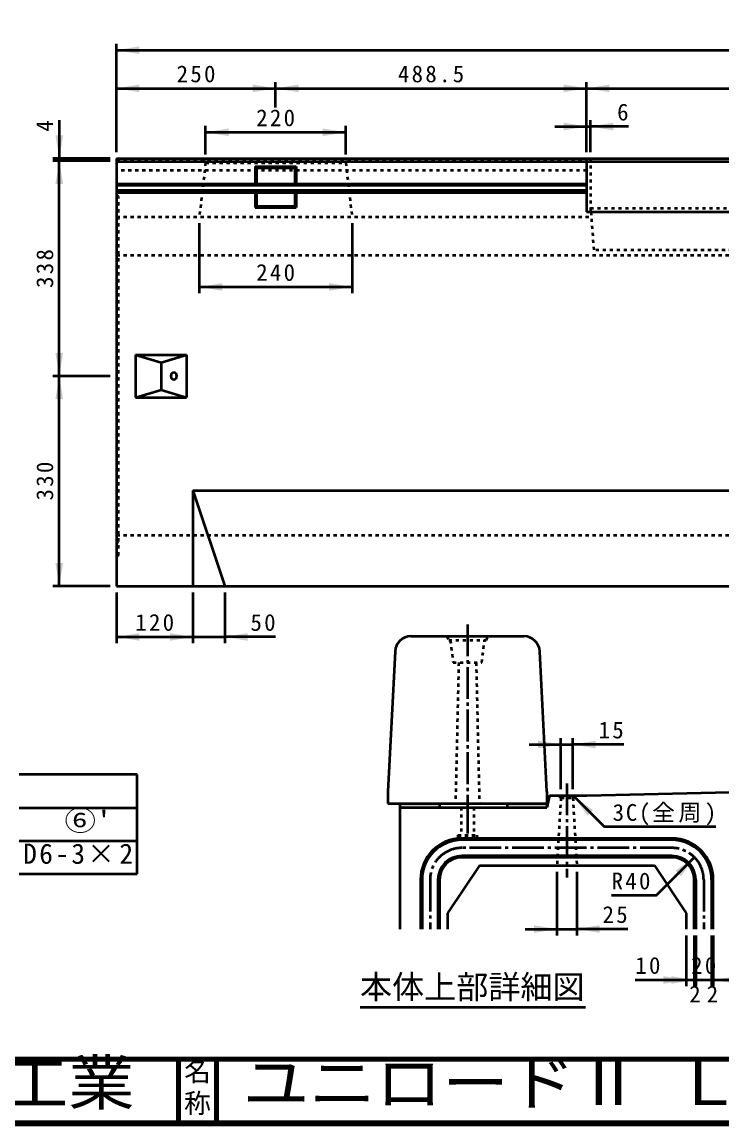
# Model space of a CAD drawing. Units: millimetres, scale not verified. Extents: x 100 to 4105, y 100 to 2870.
# Drawn here: x 1764 to 2864, y 100 to 1835 of the extents above; entities that cross this region are included whole.
import ezdxf
from ezdxf.enums import TextEntityAlignment as Align

# ---------------------------------------------------------------- set-up
doc = ezdxf.new("R2010")
doc.units = ezdxf.units.MM
doc.header["$LTSCALE"] = 5
doc.linetypes.add('USER1', pattern=[2.2, 1, -1.2])
doc.linetypes.add('USER3', pattern=[13.4, 10, -1.2, 1, -1.2])
doc.layers.add('V-nasSTD', color=7, linetype='Continuous', lineweight=50)
doc.styles.add('ＭＳ ゴシック', font='')
doc.styles.get('ＭＳ ゴシック').set_extended_font_data('MS Gothic')

msp = doc.modelspace()

# ---------------------------------------------------------------- hatches: boundary and pattern name
at = {"layer": 'V-nasSTD'}
for points in [[(1948.806, 1796.4), (1912.806, 1790.4), (1948.806, 1784.4)], [(1948.806, 1736.4), (1912.806, 1730.4), (1948.806, 1724.4)], [(2126.806, 1724.4), (2162.806, 1730.4), (2126.806, 1736.4)], [(2198.806, 1736.4), (2162.806, 1730.4), (2198.806, 1724.4)], [(2615.306, 1724.4), (2651.306, 1730.4), (2615.306, 1736.4)], [(2687.306, 1736.4), (2651.306, 1730.4), (2687.306, 1724.4)], [(2088.806, 1667.4), (2052.806, 1661.4), (2088.806, 1655.4)], [(2236.806, 1655.4), (2272.806, 1661.4), (2236.806, 1667.4)], [(2615.306, 1664.4), (2651.306, 1670.4), (2615.306, 1676.4)], [(2693.306, 1676.4), (2657.306, 1670.4), (2693.306, 1664.4)], [(1816.806, 1656.4), (1822.806, 1620.4), (1828.806, 1656.4)], [(1828.806, 1580.4), (1822.806, 1616.4), (1816.806, 1580.4)], [(2078.806, 1424.4), (2042.806, 1418.4), (2078.806, 1412.4)], [(2246.806, 1412.4), (2282.806, 1418.4), (2246.806, 1424.4)], [(1816.806, 1314.4), (1822.806, 1278.4), (1828.806, 1314.4)], [(1828.806, 1242.4), (1822.806, 1278.4), (1816.806, 1242.4)], [(1816.806, 984.4), (1822.806, 948.4), (1828.806, 984.4)], [(1948.806, 874.4), (1912.806, 868.4), (1948.806, 862.4)], [(1996.806, 862.4), (2032.806, 868.4), (1996.806, 874.4)], [(2118.806, 874.4), (2082.806, 868.4), (2118.806, 862.4)], [(2574.961, 693.376), (2610.961, 699.376), (2574.961, 705.376)], [(2665.711, 705.376), (2629.711, 699.376), (2665.711, 693.376)], [(2661.285, 596.288), (2631.586, 617.501), (2652.799, 587.803)], [(2420.336, 600.626), (2420.336, 606.876), (2357.836, 606.876), (2357.836, 600.626)], [(2589.086, 600.626), (2589.086, 606.876), (2526.586, 606.876), (2526.586, 600.626)], [(2799.478, 492.533), (2820.691, 522.231), (2790.993, 501.018)], [(2568.711, 403.376), (2604.711, 409.376), (2568.711, 415.376)], [(2671.961, 415.376), (2635.961, 409.376), (2671.961, 403.376)], [(2771.836, 323.376), (2807.836, 329.376), (2771.836, 335.376)], [(2784.336, 323.376), (2820.336, 329.376), (2784.336, 335.376)], [(2886.336, 335.376), (2850.336, 329.376), (2886.336, 323.376)]]:
    msp.add_hatch(color=256, dxfattribs=at).paths.add_polyline_path(points)

# ---------------------------------------------------------------- linework, layer by layer
for p, q in [((1912.806, 1630.4), (1912.806, 1800.4)), ((1912.806, 1790.4), (3912.806, 1790.4)), ((2162.806, 1700.4), (2162.806, 1740.4)), ((2651.306, 1630.4), (2651.306, 1740.4)), ((1912.806, 1730.4), (2162.806, 1730.4)), ((2162.806, 1730.4), (2651.306, 1730.4)), ((2651.306, 1730.4), (3174.306, 1730.4)), ((1822.806, 1680.4), (1822.806, 1620.4)), ((2052.806, 1626.4), (2052.806, 1671.4)), ((2272.806, 1626.4), (2272.806, 1671.4)), ((2601.306, 1670.4), (2651.306, 1670.4)), ((2651.306, 1670.4), (2657.306, 1670.4)), ((2657.306, 1630.4), (2657.306, 1680.4)), ((2717.306, 1670.4), (2657.306, 1670.4)), ((2052.806, 1661.4), (2272.806, 1661.4)), ((1902.806, 1620.4), (1812.806, 1620.4)), ((1902.806, 1616.4), (1812.806, 1616.4)), ((1822.806, 1616.4), (1822.806, 1620.4)), ((1822.806, 1278.4), (1822.806, 1616.4)), ((1912.806, 1620.4), (1912.806, 948.4)), ((1912.806, 1620.4), (3912.806, 1620.4)), ((1912.806, 1615.4), (2651.306, 1615.4)), ((2651.306, 1620.4), (2651.306, 1536.4)), ((2651.306, 1620.4), (3174.306, 1620.4)), ((2651.306, 1615.4), (2912.806, 1615.4)), ((2130.506, 1607.7), (2195.106, 1607.7)), ((2130.506, 1607.7), (2132.806, 1605.4)), ((2130.506, 1607.7), (2130.506, 1580.415)), ((2132.806, 1605.4), (2192.806, 1605.4)), ((2132.806, 1605.4), (2132.806, 1580.415)), ((2192.806, 1605.4), (2195.106, 1607.7)), ((2192.806, 1605.4), (2192.806, 1580.415)), ((2195.106, 1607.7), (2195.106, 1580.415)), ((1912.806, 1580.415), (2651.306, 1580.415)), ((1912.806, 1578.4), (2651.306, 1578.4)), ((1912.806, 1570.4), (2651.306, 1570.4)), ((1912.806, 1567.042), (2651.306, 1567.042)), ((2130.506, 1567.042), (2130.506, 1543.1)), ((2132.806, 1567.042), (2132.806, 1545.4)), ((2192.806, 1567.042), (2192.806, 1545.4)), ((2195.106, 1567.042), (2195.106, 1543.1)), ((2130.506, 1543.1), (2132.806, 1545.4)), ((2132.806, 1545.4), (2192.806, 1545.4)), ((2192.806, 1545.4), (2195.106, 1543.1)), ((2130.506, 1543.1), (2195.106, 1543.1)), ((2651.306, 1536.4), (3174.306, 1536.4)), ((2042.806, 1518.4), (2042.806, 1408.4)), ((2282.806, 1518.4), (2282.806, 1408.4)), ((2042.806, 1418.4), (2282.806, 1418.4)), ((1942.806, 1311.9), (1942.806, 1244.9)), ((1942.806, 1311.9), (2022.806, 1311.9)), ((1942.806, 1311.9), (1982.806, 1299.9)), ((1982.806, 1299.9), (2022.806, 1311.9)), ((2022.806, 1311.9), (2022.806, 1244.9)), ((1982.806, 1299.9), (1982.806, 1256.9)), ((1902.806, 1278.4), (1812.806, 1278.4)), ((1822.806, 948.4), (1822.806, 1278.4)), ((1942.806, 1244.9), (1982.806, 1256.9)), ((1982.806, 1256.9), (2022.806, 1244.9)), ((1942.806, 1244.9), (2022.806, 1244.9)), ((2032.806, 1098.4), (2032.806, 948.4)), ((2032.806, 1098.4), (2082.806, 948.4)), ((2032.806, 1098.4), (2912.806, 1098.4)), ((1902.806, 948.4), (1812.806, 948.4)), ((1912.806, 948.4), (3912.806, 948.4)), ((1912.806, 938.4), (1912.806, 858.4)), ((2032.806, 938.4), (2032.806, 858.4)), ((2082.806, 938.4), (2082.806, 858.4)), ((1912.806, 868.4), (2032.806, 868.4)), ((2032.806, 868.4), (2082.806, 868.4)), ((2162.806, 868.4), (2082.806, 868.4)), ((2375.337, 869.376), (2552.835, 869.376)), ((2350.37, 845.657), (2339.086, 625.626)), ((2589.086, 625.626), (2577.802, 845.657)), ((2560.961, 699.376), (2610.961, 699.376)), ((2610.961, 629.376), (2610.961, 709.376)), ((2610.961, 699.376), (2629.711, 699.376)), ((2629.711, 629.376), (2629.711, 709.376)), ((2709.711, 699.376), (2629.711, 699.376)), ((1945, 652), (1760, 652)), ((1945, 600), (1945, 652)), ((2339.086, 625.626), (2339.086, 606.876)), ((2589.086, 625.626), (2589.086, 606.876)), ((2592.836, 619.376), (2589.086, 600.626)), ((2592.836, 619.376), (2651.586, 619.376)), ((2631.586, 617.501), (2679.297, 569.79)), ((2651.586, 619.376), (2876.586, 624.376)), ((1760, 600), (1945, 600)), ((1945, 548), (1945, 600)), ((2339.086, 606.876), (2589.086, 606.876)), ((2357.836, 606.876), (2357.836, 600.626)), ((2357.836, 600.626), (2589.086, 600.626)), ((2357.836, 600.626), (2357.836, 409.376)), ((2420.336, 606.876), (2420.336, 600.626)), ((2526.586, 606.876), (2526.586, 600.626)), ((2589.086, 606.876), (2589.086, 600.626)), ((2854.297, 569.79), (2679.297, 569.79)), ((1760, 548), (1945, 548)), ((1945, 496), (1945, 548)), ((2785.336, 551.876), (2455.336, 551.876)), ((2785.336, 549.376), (2455.336, 549.376)), ((2785.336, 524.376), (2455.336, 524.376)), ((2785.336, 521.876), (2455.336, 521.876)), ((2760.587, 462.127), (2820.691, 522.231)), ((2482.836, 509.376), (2432.836, 434.376)), ((2482.836, 509.376), (2757.836, 509.376)), ((2757.836, 509.376), (2807.836, 434.376)), ((1760, 496), (1945, 496)), ((2390.336, 486.876), (2390.336, 409.376)), ((2392.836, 486.876), (2392.836, 409.376)), ((2417.836, 486.876), (2417.836, 409.376)), ((2420.336, 486.876), (2420.336, 409.376)), ((2604.711, 499.376), (2604.711, 399.376)), ((2635.961, 499.376), (2635.961, 399.376)), ((2820.336, 409.376), (2820.336, 486.876)), ((2822.836, 486.876), (2822.836, 409.376)), ((2847.836, 486.876), (2847.836, 409.376)), ((2850.336, 409.376), (2850.336, 486.876)), ((2760.587, 462.127), (2690.587, 462.127)), ((2432.836, 434.376), (2432.836, 409.376)), ((2807.836, 434.376), (2807.836, 409.376)), ((2554.711, 409.376), (2604.711, 409.376)), ((2604.711, 409.376), (2635.961, 409.376)), ((2715.961, 409.376), (2635.961, 409.376)), ((2807.836, 399.376), (2807.836, 319.376)), ((2820.336, 399.376), (2820.336, 319.376)), ((2822.836, 399.376), (2822.836, 319.376)), ((2847.836, 399.376), (2847.836, 319.376)), ((2850.336, 399.376), (2850.336, 319.376)), ((2727.836, 329.376), (2807.836, 329.376)), ((2807.836, 329.376), (2820.336, 329.376)), ((2820.336, 329.376), (2822.836, 329.376)), ((2822.836, 329.376), (2847.836, 329.376)), ((2847.836, 329.376), (2850.336, 329.376)), ((2850.336, 329.376), (2882.836, 329.376)), ((2295.368, 286.542), (2649.377, 286.542))]:
    msp.add_line(p, q, dxfattribs=at)
at = {"layer": 'V-nasSTD', "linetype": 'USER1'}
for p, q in [((1912.806, 1616.4), (2651.306, 1616.4)), ((2052.806, 1613.4), (2042.806, 1528.4)), ((2052.806, 1613.4), (2049.806, 1616.4)), ((2052.806, 1613.4), (2272.806, 1613.4)), ((2272.806, 1613.4), (2275.806, 1616.4)), ((2272.806, 1613.4), (2282.806, 1528.4)), ((2657.306, 1620.4), (2657.306, 1536.4)), ((2651.306, 1601.4), (1912.806, 1601.4)), ((1915.806, 1560.4), (1912.806, 1562.4)), ((1915.806, 996.4), (1915.806, 1560.4)), ((1912.806, 1538.4), (1915.806, 1540.4)), ((1912.806, 1528.4), (2658.612, 1528.4)), ((2657.306, 1542.4), (2912.806, 1542.4)), ((2658.005, 1536.4), (2662.565, 1476.289)), ((2912.806, 1476.289), (2662.565, 1476.289)), ((1912.806, 1468.4), (2912.806, 1468.4)), ((1912.806, 1028.4), (2912.806, 1028.4)), ((1912.806, 1018.4), (1915.806, 1016.4)), ((1915.806, 996.4), (1912.806, 994.4)), ((2431.586, 869.376), (2434.711, 863.126)), ((2493.461, 863.126), (2496.586, 869.376)), ((2434.711, 863.126), (2493.461, 863.126)), ((2437.211, 863.126), (2441.586, 828.126)), ((2486.586, 828.126), (2490.961, 863.126)), ((2441.586, 828.126), (2486.586, 828.126)), ((2450.336, 828.126), (2445.336, 606.876)), ((2477.836, 828.126), (2482.836, 606.876)), ((2610.961, 615.626), (2604.711, 509.376)), ((2610.961, 615.626), (2607.211, 619.376)), ((2610.961, 615.626), (2629.711, 615.626)), ((2629.711, 615.626), (2633.461, 619.376)), ((2629.711, 615.626), (2635.961, 509.376)), ((2454.086, 600.626), (2454.086, 556.876)), ((2474.086, 600.626), (2474.086, 556.876)), ((2449.086, 556.876), (2479.086, 556.876)), ((2449.086, 556.876), (2449.086, 553.126)), ((2479.086, 556.876), (2479.086, 553.126)), ((2449.086, 553.126), (2479.086, 553.126))]:
    msp.add_line(p, q, dxfattribs=at)
at = {"layer": 'V-nasSTD', "linetype": 'USER3'}
for p, q in [((2464.086, 888.126), (2464.086, 588.126)), ((2620.336, 638.126), (2620.336, 490.626)), ((2464.086, 609.376), (2464.086, 553.126)), ((2785.336, 536.876), (2455.336, 536.876)), ((2405.336, 486.876), (2405.336, 409.376)), ((2835.336, 486.876), (2835.336, 409.376))]:
    msp.add_line(p, q, dxfattribs=at)
at = {"layer": 'V-nasSTD', "lineweight": 100}
for p, q in [((105, 205), (4100, 205)), ((2010, 205), (2010, 105)), ((2070, 205), (2070, 105)), ((105, 105), (4100, 105))]:
    msp.add_line(p, q, dxfattribs=at)
at = {"layer": 'V-nasSTD', "lineweight": 13}
msp.add_lwpolyline([(100, 100), (100, 2870), (4105, 2870), (4105, 100)], close=True, dxfattribs=at)
at = {"layer": 'V-nasSTD'}
for centre, radius, start, end in [((2375.337, 844.376), 25, 90, 177.06433), ((2552.835, 844.376), 25, 2.93567, 90), ((2455.336, 486.876), 65, 90, 180), ((2455.336, 486.876), 62.5, 90, 180), ((2785.336, 486.876), 65, 0, 90), ((2785.336, 486.876), 62.5, 0, 90), ((2455.336, 486.876), 37.5, 90, 180), ((2455.336, 486.876), 35, 90, 180), ((2785.336, 486.876), 37.5, 0, 90), ((2785.336, 486.876), 35, 0, 90)]:
    msp.add_arc(centre, radius, start, end, dxfattribs=at)
at = {"layer": 'V-nasSTD', "linetype": 'USER3'}
for centre, start, end in [((2455.336, 486.876), 90, 180), ((2785.336, 486.876), 0, 90)]:
    msp.add_arc(centre, 50, start, end, dxfattribs=at)
at = {"layer": 'V-nasSTD'}
msp.add_ellipse((2002.806, 1278.4), major_axis=(0, 6), ratio=0.707107, dxfattribs=at)

# ---------------------------------------------------------------- texts
at = {"layer": 'V-nasSTD', "style": 'ＭＳ ゴシック'}
for s, height, p in [('6', 26.39, (2699.306, 1706.4)), ('本体上部詳細図', 36.95, (2295.368, 336.942)), ('2', 26.39, (2812.586, 320.376)), ('2', 26.39, (2840.086, 320.376)), ('名', 30.79, (2018.982, 200.999)), ('称', 30.79, (2018.976, 151.01))]:
    msp.add_text(s, height=height, dxfattribs=at).set_placement(p, align=Align.TOP_LEFT)
msp.add_text('4', height=26.39, rotation=90, dxfattribs=at).set_placement((1786.806, 1662.4), align=Align.TOP_LEFT)
for s, height, width, p in [("⑥'", 31.67, 1.15, (1830.9, 595.6)), ('株式会社船生コンクリート工業', 69.65, 1.1, (478.279, 202.55)), ('ユニロードⅡ Ｌ集水', 69.65, 1.1, (2111, 202.47))]:
    msp.add_text(s, height=height, dxfattribs=dict(at, width=width)).set_placement(p, align=Align.TOP_LEFT)
at = {"layer": 'V-nasSTD', "attachment_point": 1, "style": 'ＭＳ ゴシック'}
for s, insert, char_height in [('\\T1.2;250', (2007.206, 1766.4), 26.39), ('\\T1.2;488.5', (2354.856, 1766.4), 26.39), ('\\T1.2;220', (2132.206, 1697.4), 26.39), ('\\T1.2;240', (2132.206, 1454.4), 26.39), ('\\T1.2;120', (1942.206, 904.4), 26.39), ('\\T1.2;50', (2123.206, 904.397), 26.39), ('\\T1.2;15', (2670.111, 735.376), 26.39), ('\\T1.15;3C(全周)', (2692.297, 605.79), 26.39), ('\\T1.17;D6-3×2', (1766.1, 543.6), 31.67), ('\\T1.2;R40', (2690.587, 498.127), 26.39), ('\\T1.2;25', (2676.361, 445.376), 26.39), ('\\T1.2;10', (2727.836, 365.376), 26.39), ('\\T1.2;20', (2815.536, 365.376), 26.39)]:
    msp.add_mtext(s, dxfattribs=dict(at, insert=insert, char_height=char_height))
at = {"layer": 'V-nasSTD', "char_height": 26.39, "attachment_point": 1, "rotation": 90, "style": 'ＭＳ ゴシック'}
for s, insert in [('\\T1.2;338', (1786.806, 1416.8)), ('\\T1.2;330', (1786.806, 1082.8))]:
    msp.add_mtext(s, dxfattribs=dict(at, insert=insert))

doc.saveas('drawing.dxf')
